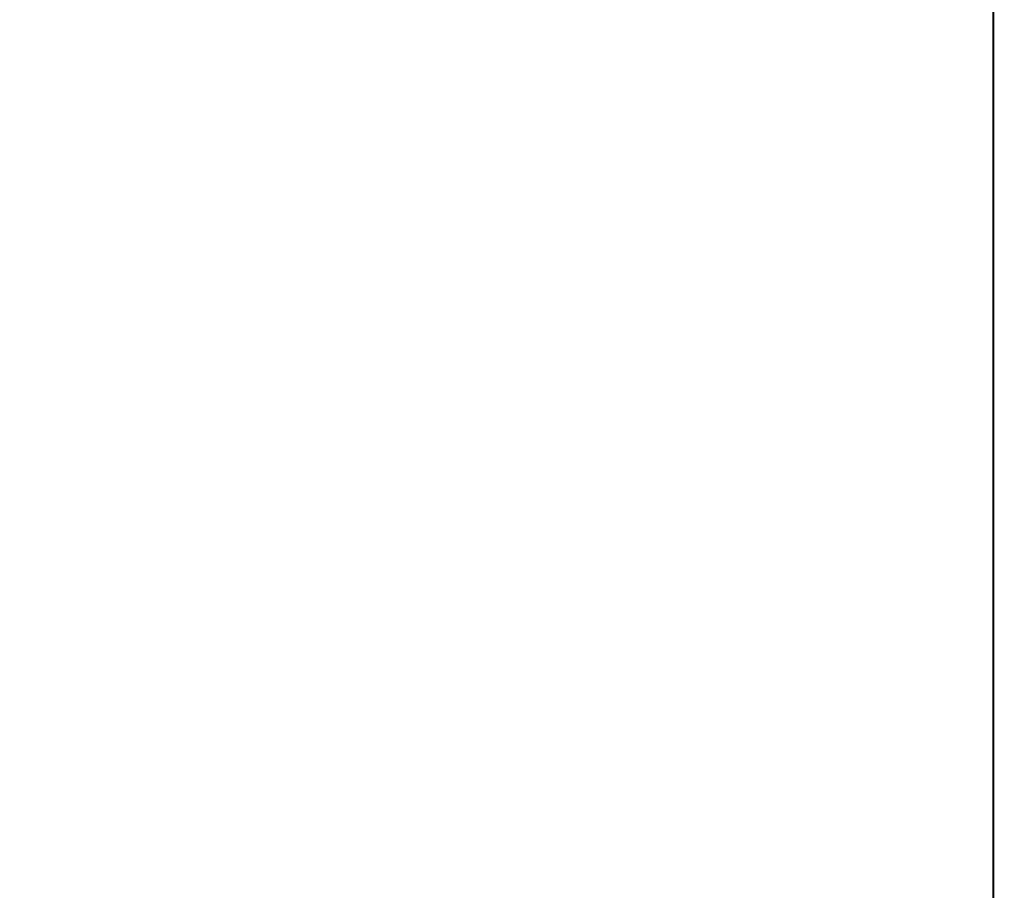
# Model space of a CAD drawing. Header units: metres. Extents: x 0 to 298, y 0 to 162.
# Drawn here: x 173.34722 to 173.36408, y 106.37112 to 106.3862 of the extents above; entities that cross this region are included whole.
import ezdxf

# ---------------------------------------------------------------- set-up
doc = ezdxf.new("R2010")
doc.units = ezdxf.units.M
doc.header["$MEASUREMENT"] = 0
doc.styles.add('working', font='timesbd.ttf', dxfattribs={"height": 0.25})
doc.dimstyles.new('new model', dxfattribs={"dimtxt": 0.25, "dimasz": 0.23, "dimexe": 0.1, "dimexo": 0.1, "dimgap": 0, "dimtad": 0, "dimtoh": 1, "dimzin": 1, "dimdsep": 46, "dimtxsty": 'working', "dimcen": 0.09, "dimse1": 1, "dimse2": 1, "dimclrd": 8, "dimclre": 8, "dimclrt": 3, "dimadec": 1, "dimazin": 0, "dimtfac": 1, "dimtofl": 0, "dimtmove": 0, "dimatfit": 3, "dimfxl": 0, "dimtolj": 1, "dimtzin": 0, "dimlwd": -1, "dimlwe": -1, "dimarcsym": 0})

# ---------------------------------------------------------------- blocks, each defined once
blk = doc.blocks.new('*D67')
at = {"color": 8}
blk.add_line((172.187074, 105.827203), (172.187074, 106.587203), dxfattribs=at)
at = {"color": 8, "lineweight": 35}
for points in [[(172.148741, 106.587203), (172.225408, 106.587203), (172.187074, 106.817203)], [(172.148741, 105.827203), (172.225408, 105.827203), (172.187074, 105.597203)]]:
    blk.add_solid(points, dxfattribs=at)
at = {"layer": 'Defpoints', "color": 0, "lineweight": 35}
for p in [(172.187074, 106.817203), (173.364082, 106.817203), (173.364082, 105.597203)]:
    blk.add_point(p, dxfattribs=at)
at = {"color": 3, "insert": (172.402066, 106.092203), "char_height": 0.25, "attachment_point": 5, "rotation": 90, "style": 'working'}
blk.add_mtext('\\A1;1.22', dxfattribs=at)
blk = doc.blocks.new('*D68')
at = {"color": 8}
for p, q in [((172.187074, 107.277203), (172.187074, 107.507203)), ((172.187074, 106.587203), (172.187074, 106.357203))]:
    blk.add_line(p, q, dxfattribs=at)
at = {"color": 8, "lineweight": 35}
for points in [[(172.148741, 107.277203), (172.225408, 107.277203), (172.187074, 107.047203)], [(172.148741, 106.587203), (172.225408, 106.587203), (172.187074, 106.817203)]]:
    blk.add_solid(points, dxfattribs=at)
at = {"layer": 'Defpoints', "color": 0, "lineweight": 35}
for p in [(172.187074, 107.047203), (173.054382, 107.047203), (173.364082, 106.817203)]:
    blk.add_point(p, dxfattribs=at)
at = {"color": 3, "insert": (171.831836, 106.932203), "char_height": 0.25, "attachment_point": 5, "style": 'working'}
blk.add_mtext('\\A1;0.23', dxfattribs=at)

msp = doc.modelspace()

# ---------------------------------------------------------------- linework, layer by layer
msp.add_lwpolyline([(173.364082, 105.64765), (173.364082, 106.54765), (173.134082, 106.54765), (173.134082, 105.64765)], close=True)

# ---------------------------------------------------------------- dimensions: what is measured, and where the dimension line sits
dim = msp.add_linear_dim(base=(172.187074, 107.047203), p1=(173.364082, 106.817203), p2=(173.054382, 107.047203), angle=90, dimstyle='new model', override={"dimpost": '\\X', "dimtmove": 2})
dim.commit()
dim.dimension.update_dxf_attribs({"geometry": '*D68', "text_midpoint": (171.831836, 106.932203)})
dim = msp.add_linear_dim(base=(172.187074, 106.817203), p1=(173.364082, 105.597203), p2=(173.364082, 106.817203), angle=90, dimstyle='new model', override={"dimpost": '\\X', "dimtmove": 2})
dim.commit()
dim.dimension.update_dxf_attribs({"geometry": '*D67', "text_midpoint": (172.402066, 106.092203), "dimtype": 160})

doc.saveas('drawing.dxf')
